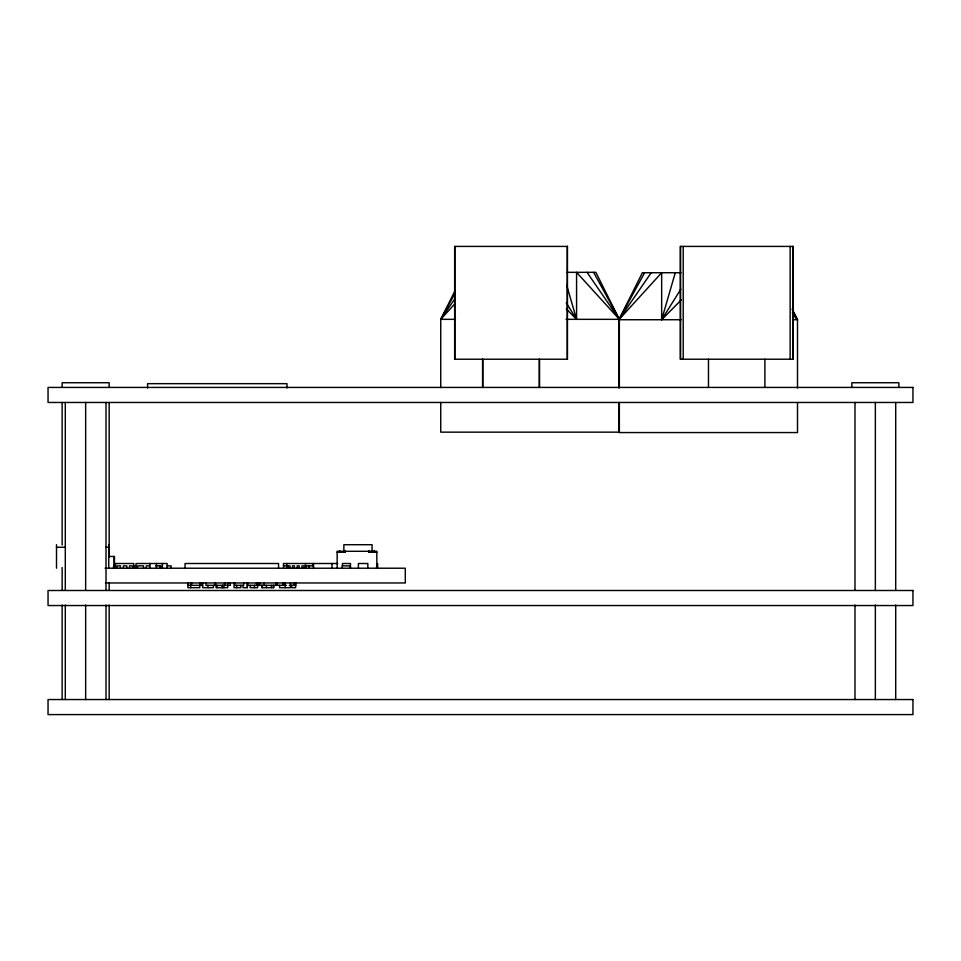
<?xml version="1.0" encoding="UTF-8"?>
<svg xmlns="http://www.w3.org/2000/svg" width="961" height="961" viewBox="0 0 961 961"><rect width="100%" height="100%" fill="white"/><g stroke="black" fill="none" stroke-linecap="round" stroke-linejoin="round"><path stroke-width="1.44" d="M345.215 551.29L345.323 552.227L345.323 551.29L345.215 552.227L345.131 551.29L345.035 552.227L337.155 552.227M242.977 585.321L242.977 587.676L247.313 587.676L247.47 582.967M283.519 568.215L283.435 563.506L337.767 563.506M368.856 551.29L368.664 552.227L368.856 551.29L368.856 552.227L376.832 552.227M374.514 552.227L373.865 551.29M340.122 551.29L340.122 552.227L339.473 551.29M374.37 551.29L374.093 552.227L373.973 551.29M675.283 272.732L661.661 319.737L681.301 299.892M454.829 291.135L440.739 319.34L440.739 387.619M455.034 293.225L440.739 319.34L455.49 319.34M644.627 272.732L618.884 319.737L618.884 388.028M680.796 289.249L661.661 319.737L661.661 272.732L618.884 319.737L681.169 319.737M455.19 298.306L440.739 319.34L454.661 304.036M651.198 272.732L618.884 319.737L642.38 272.732L681.061 272.732M567.038 272.335L595.856 272.335L619.352 319.34L619.352 387.619M566.065 319.34L619.352 319.34L593.61 272.335M793.077 319.737L797.498 319.737L797.498 388.028M56.507 547.253L65.456 547.253M105.758 547.253L108.737 547.253M108.737 556.455L114.443 556.455L114.443 566.738M115.536 565.861L113.542 565.861L113.542 568.215M133.783 565.861L135.201 565.861L135.201 568.215M149.82 565.861L146.288 565.861L146.288 568.215M155.718 565.861L160.895 565.861L160.895 568.215M167.13 565.861L171.094 565.861L171.094 568.215M283.519 565.861L287.291 565.861M287.675 568.215L287.675 565.861L290.006 565.861L290.006 568.215M313.31 565.861L306.066 565.861L306.066 568.215M105.049 568.215L405.29 568.215L405.29 582.967L105.446 582.967M199.804 585.321L199.804 587.676L187.888 587.676L187.888 582.967L188.128 585.321L190.927 585.321M202.675 585.321L200.969 585.321L200.969 582.967M256.719 585.321L259.182 585.321L259.182 582.967M286.474 585.321L259.758 585.321L259.758 582.967M289.297 585.321L295.928 585.321L295.928 582.967M566.233 308.889L576.576 319.34L576.576 272.335L619.352 319.34L587.039 272.335M792.525 314.271L797.498 319.737L792.128 308.998M792.393 312.325L797.498 319.737L792.501 310.607M566.209 302.823L576.576 319.34L566.666 285.153M287.675 565.861L287.94 568.215M898.847 387.427L898.847 382.73L851.842 382.73L851.842 387.427M895.7 402.467L895.7 590.018M895.7 605.022L895.7 699.548M875.351 402.467L875.351 590.018M875.351 605.022L875.351 699.548M854.99 402.467L854.99 590.018M854.99 605.022L854.99 699.548M797.498 402.863L797.498 432.558L618.884 432.558L618.884 402.863M792.741 246.412L792.741 359.222M790.146 246.412L790.146 359.222M764.884 359.222L764.884 387.427M708.473 359.222L708.473 387.427M683.211 246.412L683.211 359.222M680.616 246.412L680.616 359.222M619.352 402.467L619.352 432.15L440.739 432.15L440.739 402.467M567.254 246.412L567.254 359.222M539.553 359.222L539.553 387.427M539.253 359.222L539.253 387.427M482.854 359.222L482.854 387.427M482.554 359.222L482.554 387.427M454.853 246.412L454.853 359.222M377.637 563.506L377.637 568.215M376.832 568.215L376.832 551.29L337.155 551.29L337.155 568.215M376.628 565.861L376.628 568.215M374.514 551.29L374.37 552.227M372.075 551.29L372.075 544.707L343.87 544.707L343.87 551.29M369.757 551.29L369.757 552.227M368.664 551.29L368.712 552.227M367.823 568.215L367.823 563.506L358.405 563.506L358.405 568.215M350.501 568.215L350.501 563.506L342.428 563.506L342.428 565.861M350.068 568.215L350.068 565.861L342.2 565.861L342.2 568.215M345.323 551.29L345.311 552.227M344.23 551.29L344.23 552.227M339.894 551.29L339.617 552.227M331.989 563.506L331.989 568.215M313.574 563.506L313.574 568.215M312.805 563.506L312.805 565.861M308.913 565.861L308.913 568.215M305.466 563.506L305.466 568.215M304.169 568.215L304.169 565.861L301.958 565.861L301.958 568.215M299.231 568.215L299.231 565.861L297.177 565.861L297.177 568.215M295.628 585.321L295.628 587.676L291.639 587.676L291.639 585.321M294.462 568.215L294.462 565.861L292.468 565.861L292.468 568.215M294.138 582.967L294.138 585.321M290.486 582.967L290.486 587.676L279.639 587.676L279.639 585.321M286.955 388.004L286.955 383.667L147.586 383.667L147.586 388.004M286.786 563.506L286.786 568.215M285.201 582.967L285.201 587.676M283.723 582.967L283.723 585.321M283.051 582.967L283.051 585.321M278.558 568.215L278.558 563.506L185.041 563.506L185.041 568.215M277.357 582.967L277.357 585.321M275.951 582.967L275.951 585.321M273.945 585.321L273.945 587.676L261.716 587.676L261.716 585.321M273.284 585.321L273.284 587.676M271.386 585.321L271.386 587.676M266.317 585.321L266.317 587.676M264.263 582.967L264.263 585.321M262.221 585.321L262.221 587.676M257.608 582.967L257.608 587.676L250.22 587.676L250.22 585.321M256.467 582.967L256.467 585.321L247.626 585.321L247.626 582.967M254.365 585.321L254.365 587.676M247.313 582.967L247.313 587.676M243.722 582.967L243.722 585.321L234.784 585.321L234.784 582.967M240.839 585.321L240.839 587.676L234.016 587.676L234.016 582.967M236.658 585.321L236.658 587.676M230.352 582.967L230.352 585.321L205.942 585.321L205.942 582.967M227.709 582.967L227.721 587.676L216.033 587.676L216.033 585.321M225.306 582.967L225.306 585.321M224.538 582.967L224.538 585.321M224.009 585.321L224.009 587.676M222.447 585.321L222.447 587.676M222.231 585.321L222.231 587.676M217.042 585.321L217.042 587.676M215.492 582.967L215.492 585.321M215.036 582.967L215.036 585.321M213.354 585.321L213.354 587.676L202.675 587.676L202.675 582.967M207.912 585.321L207.912 587.676M200.008 582.967L200.008 585.321L191.623 585.321L191.623 582.967M190.734 582.967L190.734 587.676M188.128 582.967L188.128 585.321M167.13 568.215L167.13 563.506L136.03 563.506L136.03 568.215M162.397 563.506L162.397 568.215M160.115 565.861L160.115 568.215M156.427 563.506L156.427 568.215M149.82 563.506L149.82 568.215M143.513 568.215L143.513 565.861L137.519 565.861L137.519 568.215M135.861 565.861L135.861 568.215M133.783 568.215L133.783 563.506L115.536 563.506L115.536 568.215M132.594 568.215L132.594 565.861L129.495 565.861L129.495 568.215M126.792 568.215L126.792 565.861L123.38 565.861L123.38 568.215M120.425 568.215L120.425 565.861L117.134 565.861L117.134 568.215M114.083 556.455L114.083 566.738M113.915 565.861L113.915 568.215M109.158 387.427L109.158 382.73L62.153 382.73L62.153 387.427M109.158 402.467L109.158 557.008M109.158 582.51L109.158 590.018M109.158 605.022L109.158 699.548M108.737 544.707L108.737 568.215M106.01 402.467L106.01 590.018M106.01 605.022L106.01 699.548M85.649 402.467L85.649 590.018M85.649 605.022L85.649 699.548M65.3 402.467L65.3 590.018M65.3 605.022L65.3 699.548M62.153 402.467L62.153 545.007M62.153 567.507L62.153 590.018M62.153 605.022L62.153 699.548M56.507 544.707L56.507 568.215M567.458 246.412L454.649 246.412L454.649 359.222L567.458 359.222L567.458 246.412M793.089 246.412L680.268 246.412L680.268 359.222L793.089 359.222L793.089 246.412M912.95 387.427L48.05 387.427L48.05 402.467L912.95 402.467L912.95 387.427M912.95 590.498L48.05 590.498L48.05 605.538L912.95 605.538L912.95 590.498M912.95 699.548L48.05 699.548L48.05 714.588L912.95 714.588L912.95 699.548"/></g></svg>
